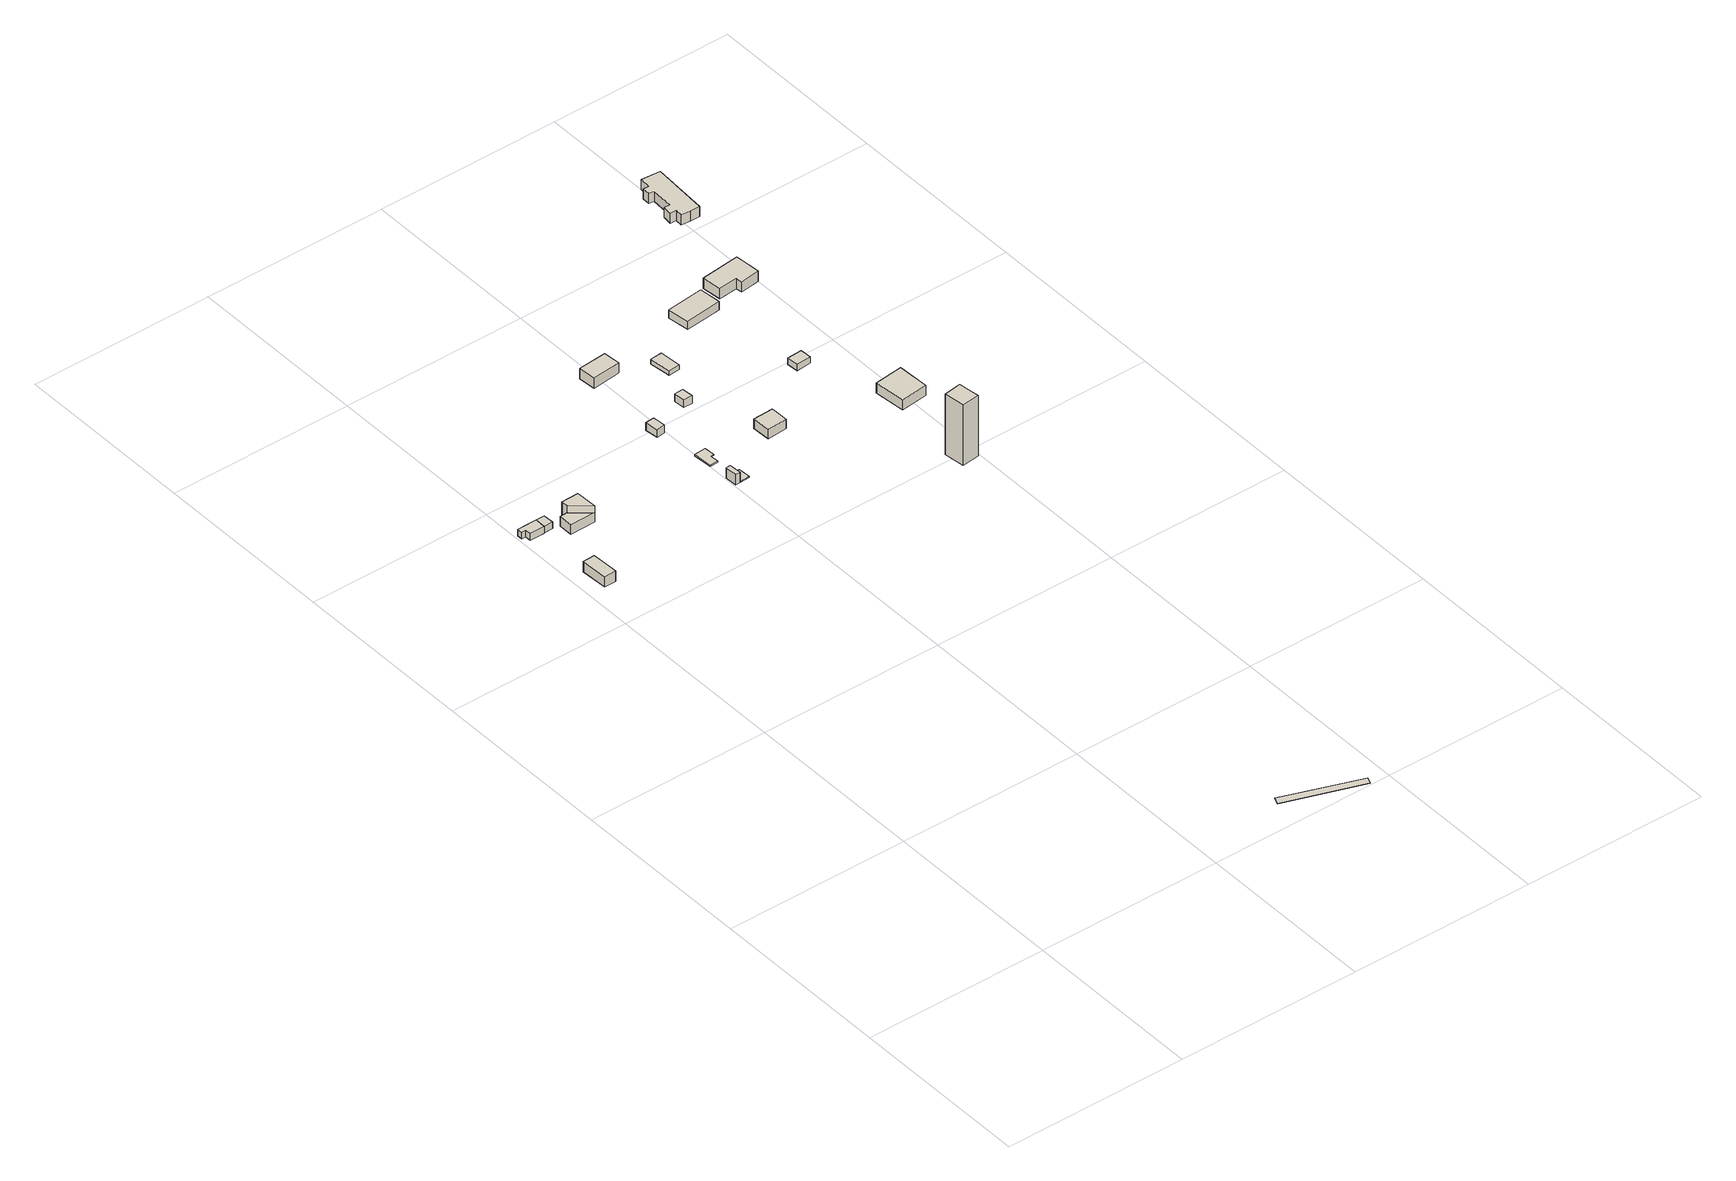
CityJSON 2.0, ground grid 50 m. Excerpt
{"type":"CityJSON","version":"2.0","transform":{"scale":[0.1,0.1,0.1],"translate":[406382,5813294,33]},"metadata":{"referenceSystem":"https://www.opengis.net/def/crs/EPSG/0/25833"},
"CityObjects":{
"building1":{"type":"Building","attributes":{"Gemeindeschluessel":"11000009","BezugspunktDach":"2200","function":"31001_1312","measuredHeight":4.17,"storeysAboveGround":1},"address":[{"country":"Germany","locality":"Berlin","thoroughfareNumber":"34 (5)","thoroughfareName":"Hinter dem Kurpark"}],"geometry":[{"type":"Solid","lod":"1","boundaries":[[[[0,1,2,3,4]],[[5,6,7,8,9]],[[5,9,4,3]],[[6,5,3,2]],[[7,6,2,1]],[[8,7,1,0]],[[9,8,0,4]]]]}]},
"building2":{"type":"Building","attributes":{"Gemeindeschluessel":"11000009","BezugspunktDach":"2200","function":"31001_1312","measuredHeight":1.93,"storeysAboveGround":1},"address":[{"country":"Germany","locality":"Berlin","thoroughfareNumber":"34 (4)","thoroughfareName":"Hinter dem Kurpark"}],"geometry":[{"type":"Solid","lod":"1","boundaries":[[[[10,11,12,13,14,15,16]],[[17,18,19,20,21,22,23]],[[17,23,16,15]],[[18,17,15,14]],[[19,18,14,13]],[[20,19,13,12]],[[21,20,12,11]],[[22,21,11,10]],[[23,22,10,16]]]]}]},
"building3":{"type":"Building","attributes":{"Gemeindeschluessel":"11000009","BezugspunktDach":"2200","function":"51009_1610","measuredHeight":1.78,"storeysAboveGround":0},"address":[{"country":"Germany","locality":"Berlin"}],"geometry":[{"type":"Solid","lod":"1","boundaries":[[[[24,25,13,12]],[[26,27,28,29]],[[26,29,12,13]],[[27,26,13,25]],[[28,27,25,24]],[[29,28,24,12]]]]}]},
"building4":{"type":"Building","attributes":{"Gemeindeschluessel":"11000009","function":"31001_1312"},"address":[{"country":"Germany","locality":"Berlin","thoroughfareNumber":"34 (3)","thoroughfareName":"Hinter dem Kurpark"}],"children":["building4-1","building4-2"]},
"building4-1":{"type":"BuildingPart","attributes":{"BezugspunktDach":"2200","measuredHeight":4.63,"storeysAboveGround":1},"parents":["building4"],"geometry":[{"type":"MultiSurface","lod":"1","boundaries":[[[30,31,32,33]],[[34,35,36,37]],[[34,37,33,32]],[[35,34,32,31]],[[38,39,35,31,30]],[[37,36,30,33]],[[36,35,39,38]]]}]},
"building4-2":{"type":"BuildingPart","attributes":{"BezugspunktDach":"2200","measuredHeight":2.69,"storeysAboveGround":1},"parents":["building4"],"geometry":[{"type":"MultiSurface","lod":"1","boundaries":[[[40,39,38,41]],[[36,35,42,43]],[[36,43,41,38]],[[42,35,39,40]],[[43,42,40,41]],[[35,36,38,39,44]]]}]},
"building5":{"type":"Building","attributes":{"Gemeindeschluessel":"11000009","BezugspunktDach":"2200","function":"31001_2000","measuredHeight":0.08,"storeysAboveGround":1},"address":[{"country":"Germany","locality":"Berlin","thoroughfareNumber":"26 (5)","thoroughfareName":"Hinter dem Kurpark"}],"geometry":[{"type":"Solid","lod":"1","boundaries":[[[[45,46,47,48]],[[49,50,51,52]],[[49,52,48,47]],[[50,49,47,46]],[[51,50,46,45]],[[52,51,45,48]]]]}]},
"building6":{"type":"Building","attributes":{"Gemeindeschluessel":"11000009","BezugspunktDach":"2200","function":"51009_1610","measuredHeight":3,"storeysAboveGround":0},"address":[{"country":"Germany","locality":"Berlin"}],"geometry":[{"type":"Solid","lod":"1","boundaries":[[[[53,54,55,56]],[[57,58,59,60]],[[57,60,56,55]],[[58,57,55,54]],[[59,58,54,53]],[[60,59,53,56]]]]}]},
"building7":{"type":"Building","attributes":{"Gemeindeschluessel":"11000009","BezugspunktDach":"2200","function":"31001_1312","measuredHeight":0.392,"storeysAboveGround":1},"address":[{"country":"Germany","locality":"Berlin","thoroughfareNumber":"34 (1)","thoroughfareName":"Hinter dem Kurpark"}],"geometry":[{"type":"Solid","lod":"1","boundaries":[[[[61,62,63,64]],[[65,66,58,57]],[[65,57,64,63]],[[66,65,63,62]],[[58,66,62,61]],[[57,58,61,64]]]]}]},
"building8":{"type":"Building","attributes":{"Gemeindeschluessel":"11000009","BezugspunktDach":"2200","function":"31001_1312","measuredHeight":0.343,"storeysAboveGround":1},"address":[{"country":"Germany","locality":"Berlin","thoroughfareNumber":"34 (2)","thoroughfareName":"Hinter dem Kurpark"}],"geometry":[{"type":"Solid","lod":"1","boundaries":[[[[67,68,69,70,71,72]],[[73,74,75,76,77,78]],[[73,78,72,71]],[[74,73,71,70]],[[75,74,70,69]],[[76,75,69,68]],[[77,76,68,67]],[[78,77,67,72]]]]}]},
"building9":{"type":"Building","attributes":{"Gemeindeschluessel":"11000009","BezugspunktDach":"2200","function":"31001_1312","measuredHeight":2.18,"storeysAboveGround":1},"address":[{"country":"Germany","locality":"Berlin","thoroughfareNumber":"35 (7)","thoroughfareName":"Hinter dem Kurpark"}],"geometry":[{"type":"Solid","lod":"1","boundaries":[[[[79,80,81,82]],[[83,84,85,86]],[[83,86,82,81]],[[84,83,81,80]],[[85,84,80,79]],[[86,85,79,82]]]]}]},
"building10":{"type":"Building","attributes":{"Gemeindeschluessel":"11000009","BezugspunktDach":"2200","function":"31001_1312","measuredHeight":2.98,"storeysAboveGround":1},"address":[{"country":"Germany","locality":"Berlin","thoroughfareNumber":"35 (2)","thoroughfareName":"Hinter dem Kurpark"}],"geometry":[{"type":"Solid","lod":"1","boundaries":[[[[87,88,89,90]],[[91,92,93,94]],[[91,94,90,89]],[[92,91,89,88]],[[93,92,88,87]],[[94,93,87,90]]]]}]},
"building11":{"type":"Building","attributes":{"Gemeindeschluessel":"11000009","BezugspunktDach":"2200","function":"31001_1312","measuredHeight":2.19,"storeysAboveGround":1},"address":[{"country":"Germany","locality":"Berlin","thoroughfareNumber":"35 (6)","thoroughfareName":"Hinter dem Kurpark"}],"geometry":[{"type":"Solid","lod":"1","boundaries":[[[[95,96,97,98]],[[99,100,101,102]],[[99,102,98,97]],[[100,99,97,96]],[[101,100,96,95]],[[102,101,95,98]]]]}]},
"building12":{"type":"Building","attributes":{"Gemeindeschluessel":"11000009","BezugspunktDach":"2200","function":"31001_1312","measuredHeight":2.74,"storeysAboveGround":1},"address":[{"country":"Germany","locality":"Berlin","thoroughfareNumber":"34","thoroughfareName":"Hinter dem Kurpark"}],"geometry":[{"type":"Solid","lod":"1","boundaries":[[[[103,104,105,106]],[[107,108,109,110]],[[107,110,106,105]],[[108,107,105,104]],[[109,108,104,103]],[[110,109,103,106]]]]}]},
"building13":{"type":"Building","attributes":{"Gemeindeschluessel":"11000009","BezugspunktDach":"2200","function":"31001_2000","measuredHeight":1.33,"storeysAboveGround":1},"address":[{"country":"Germany","locality":"Berlin","thoroughfareNumber":"35 (3)","thoroughfareName":"Hinter dem Kurpark"}],"geometry":[{"type":"Solid","lod":"1","boundaries":[[[[111,112,113,114]],[[115,116,117,118]],[[115,118,114,113]],[[116,115,113,112]],[[117,116,112,111]],[[118,117,111,114]]]]}]},
"building14":{"type":"Building","attributes":{"Gemeindeschluessel":"11000009","BezugspunktDach":"2200","function":"31001_1312","measuredHeight":18.58,"storeysAboveGround":1},"address":[{"country":"Germany","locality":"Berlin","thoroughfareNumber":"32 (2)","thoroughfareName":"Hinter dem Kurpark"}],"geometry":[{"type":"Solid","lod":"1","boundaries":[[[[119,120,121,122,123]],[[124,125,126,127,128]],[[124,128,123,122]],[[125,124,122,121]],[[126,125,121,120]],[[127,126,120,119]],[[128,127,119,123]]]]}]},
"building15":{"type":"Building","attributes":{"Gemeindeschluessel":"11000009","BezugspunktDach":"2200","function":"31001_1312","measuredHeight":1.83,"storeysAboveGround":1},"address":[{"country":"Germany","locality":"Berlin","thoroughfareNumber":"35 (5)","thoroughfareName":"Hinter dem Kurpark"}],"geometry":[{"type":"Solid","lod":"1","boundaries":[[[[129,130,131,132]],[[133,134,135,136]],[[133,136,132,131]],[[134,133,131,130]],[[135,134,130,129]],[[136,135,129,132]]]]}]},
"building16":{"type":"Building","attributes":{"Gemeindeschluessel":"11000009","BezugspunktDach":"2200","function":"31001_1312","measuredHeight":2.37,"storeysAboveGround":1},"address":[{"country":"Germany","locality":"Berlin","thoroughfareNumber":"35","thoroughfareName":"Hinter dem Kurpark"}],"geometry":[{"type":"Solid","lod":"1","boundaries":[[[[137,138,139,140]],[[141,142,143,144]],[[141,144,140,139]],[[142,141,139,138]],[[143,142,138,137]],[[144,143,137,140]]]]}]},
"building17":{"type":"Building","attributes":{"Gemeindeschluessel":"11000009","BezugspunktDach":"2200","function":"31001_1312","measuredHeight":3.48,"storeysAboveGround":1},"address":[{"country":"Germany","locality":"Berlin","thoroughfareNumber":"32","thoroughfareName":"Hinter dem Kurpark"}],"geometry":[{"type":"Solid","lod":"1","boundaries":[[[[145,146,147,148,149]],[[150,151,152,153,154]],[[150,154,149,148]],[[151,150,148,147]],[[152,151,147,146]],[[153,152,146,145]],[[154,153,145,149]]]]}]},
"building18":{"type":"Building","attributes":{"Gemeindeschluessel":"11000009","BezugspunktDach":"2200","function":"31001_1312","measuredHeight":3.06,"storeysAboveGround":1},"address":[{"country":"Germany","locality":"Berlin","thoroughfareNumber":"35 (1)","thoroughfareName":"Hinter dem Kurpark"}],"geometry":[{"type":"Solid","lod":"1","boundaries":[[[[155,156,157,158,159,160]],[[161,162,163,164,165,166]],[[161,166,160,159]],[[162,161,159,158]],[[163,162,158,157]],[[164,163,157,156]],[[165,164,156,155]],[[166,165,155,160]]]]}]},
"building19":{"type":"Building","attributes":{"Gemeindeschluessel":"11000009","BezugspunktDach":"2200","function":"31001_1310","measuredHeight":3.42,"storeysAboveGround":1},"address":[{"country":"Germany","locality":"Berlin","thoroughfareNumber":"36","thoroughfareName":"Hinter dem Kurpark"}],"geometry":[{"type":"Solid","lod":"1","boundaries":[[[[167,168,169,170,171,172,173,174,175,176,177,178,179,180]],[[181,182,183,184,185,186,187,188,189,190,191,192,193,194]],[[181,194,180,179]],[[182,181,179,178]],[[183,182,178,177]],[[184,183,177,176]],[[185,184,176,175]],[[186,185,175,174]],[[187,186,174,173]],[[188,187,173,172]],[[189,188,172,171]],[[190,189,171,170]],[[191,190,170,169]],[[192,191,169,168]],[[193,192,168,167]],[[194,193,167,180]]]]}]}
},
"vertices":[
[43,1627,40],[75,1628,40],[74,1664,40],[72,1701,40],[40,1700,40],[72,1701,10],[74,1664,10],[75,1628,10],[43,1627,10],[40,1700,10],
[15,1877,31],[16,1861,31],[56,1861,31],[57,1891,31],[34,1891,31],[4,1891,31],[4,1877,31],[4,1891,12],[34,1891,12],[57,1891,12],[56,1861,12],[16,1861,12],[15,1877,12],[4,1877,12],
[81,1862,31],[80,1891,31],[57,1891,13],[80,1891,13],[81,1862,13],[56,1861,13],
[122,1860,59],[170,1821,59],[168,1879,59],[121,1878,59],[168,1879,12],[170,1821,12],[122,1860,12],[121,1878,12],[122,1860,39],[170,1821,39],
[100,1820,39],[100,1859,39],[100,1820,12],[100,1859,12],[170,1821,30],
[949,4,7],[956,22,7],[748,97,7],[741,77,7],[748,97,6],[956,22,6],[949,4,6],[741,77,6],
[504,1731,37],[517,1731,37],[515,1764,37],[503,1763,37],[515,1764,7],[517,1731,7],[504,1731,7],[503,1763,7],
[517,1731,11],[544,1732,11],[542,1765,11],[515,1764,11],[542,1765,7],[544,1732,7],
[497,1814,15],[520,1815,15],[519,1838,15],[528,1840,15],[526,1868,15],[494,1866,15],[526,1868,11],[528,1840,11],[519,1838,11],[520,1815,11],[497,1814,11],[494,1866,11],
[471,1971,32],[494,1974,32],[491,2009,32],[467,2007,32],[491,2009,10],[494,1974,10],[471,1971,10],[467,2007,10],
[471,2197,39],[548,2206,39],[544,2251,39],[467,2245,39],[544,2251,9],[548,2206,9],[471,2197,9],[467,2245,9],
[583,2016,33],[608,2016,33],[605,2047,33],[581,2046,33],[605,2047,11],[608,2016,11],[583,2016,11],[581,2046,11],
[661,1809,39],[715,1812,39],[714,1860,39],[659,1858,39],[714,1860,12],[715,1812,12],[661,1809,12],[659,1858,12],
[631,2127,23],[662,2130,23],[657,2188,23],[624,2186,23],[657,2188,10],[662,2130,10],[631,2127,10],[624,2186,10],
[946,1463,183],[994,1468,183],[990,1497,183],[987,1526,183],[939,1519,183],[987,1526,8],[990,1497,8],[994,1468,8],[946,1463,8],[939,1519,8],
[865,1959,29],[905,1962,29],[903,1992,29],[863,1990,29],[903,1992,11],[905,1962,11],[865,1959,11],[863,1990,11],
[764,2226,37],[863,2237,37],[857,2296,37],[756,2285,37],[857,2296,13],[863,2237,13],[764,2226,13],[756,2285,13],
[962,1701,40],[1036,1709,40],[1033,1751,40],[1031,1794,40],[954,1785,40],[1031,1794,11],[1033,1751,11],[1036,1709,11],[962,1701,11],[954,1785,11],
[884,2260,50],[935,2265,50],[937,2248,50],[990,2255,50],[984,2324,50],[878,2312,50],[984,2324,20],[990,2255,20],[937,2248,20],[935,2265,20],[884,2260,20],[878,2312,20],
[976,2532,57],[975,2513,57],[1001,2511,57],[1026,2510,57],[1036,2664,57],[1010,2666,57],[984,2668,57],[982,2638,57],[967,2639,57],[966,2618,57],[981,2617,57],[977,2557,57],[962,2558,57],[960,2533,57],[962,2558,28],[977,2557,28],[981,2617,28],[966,2618,28],[967,2639,28],[982,2638,28],[984,2668,28],[1010,2666,28],[1036,2664,28],[1026,2510,28],[1001,2511,28],[975,2513,28],[976,2532,28],[960,2533,28]
]}
